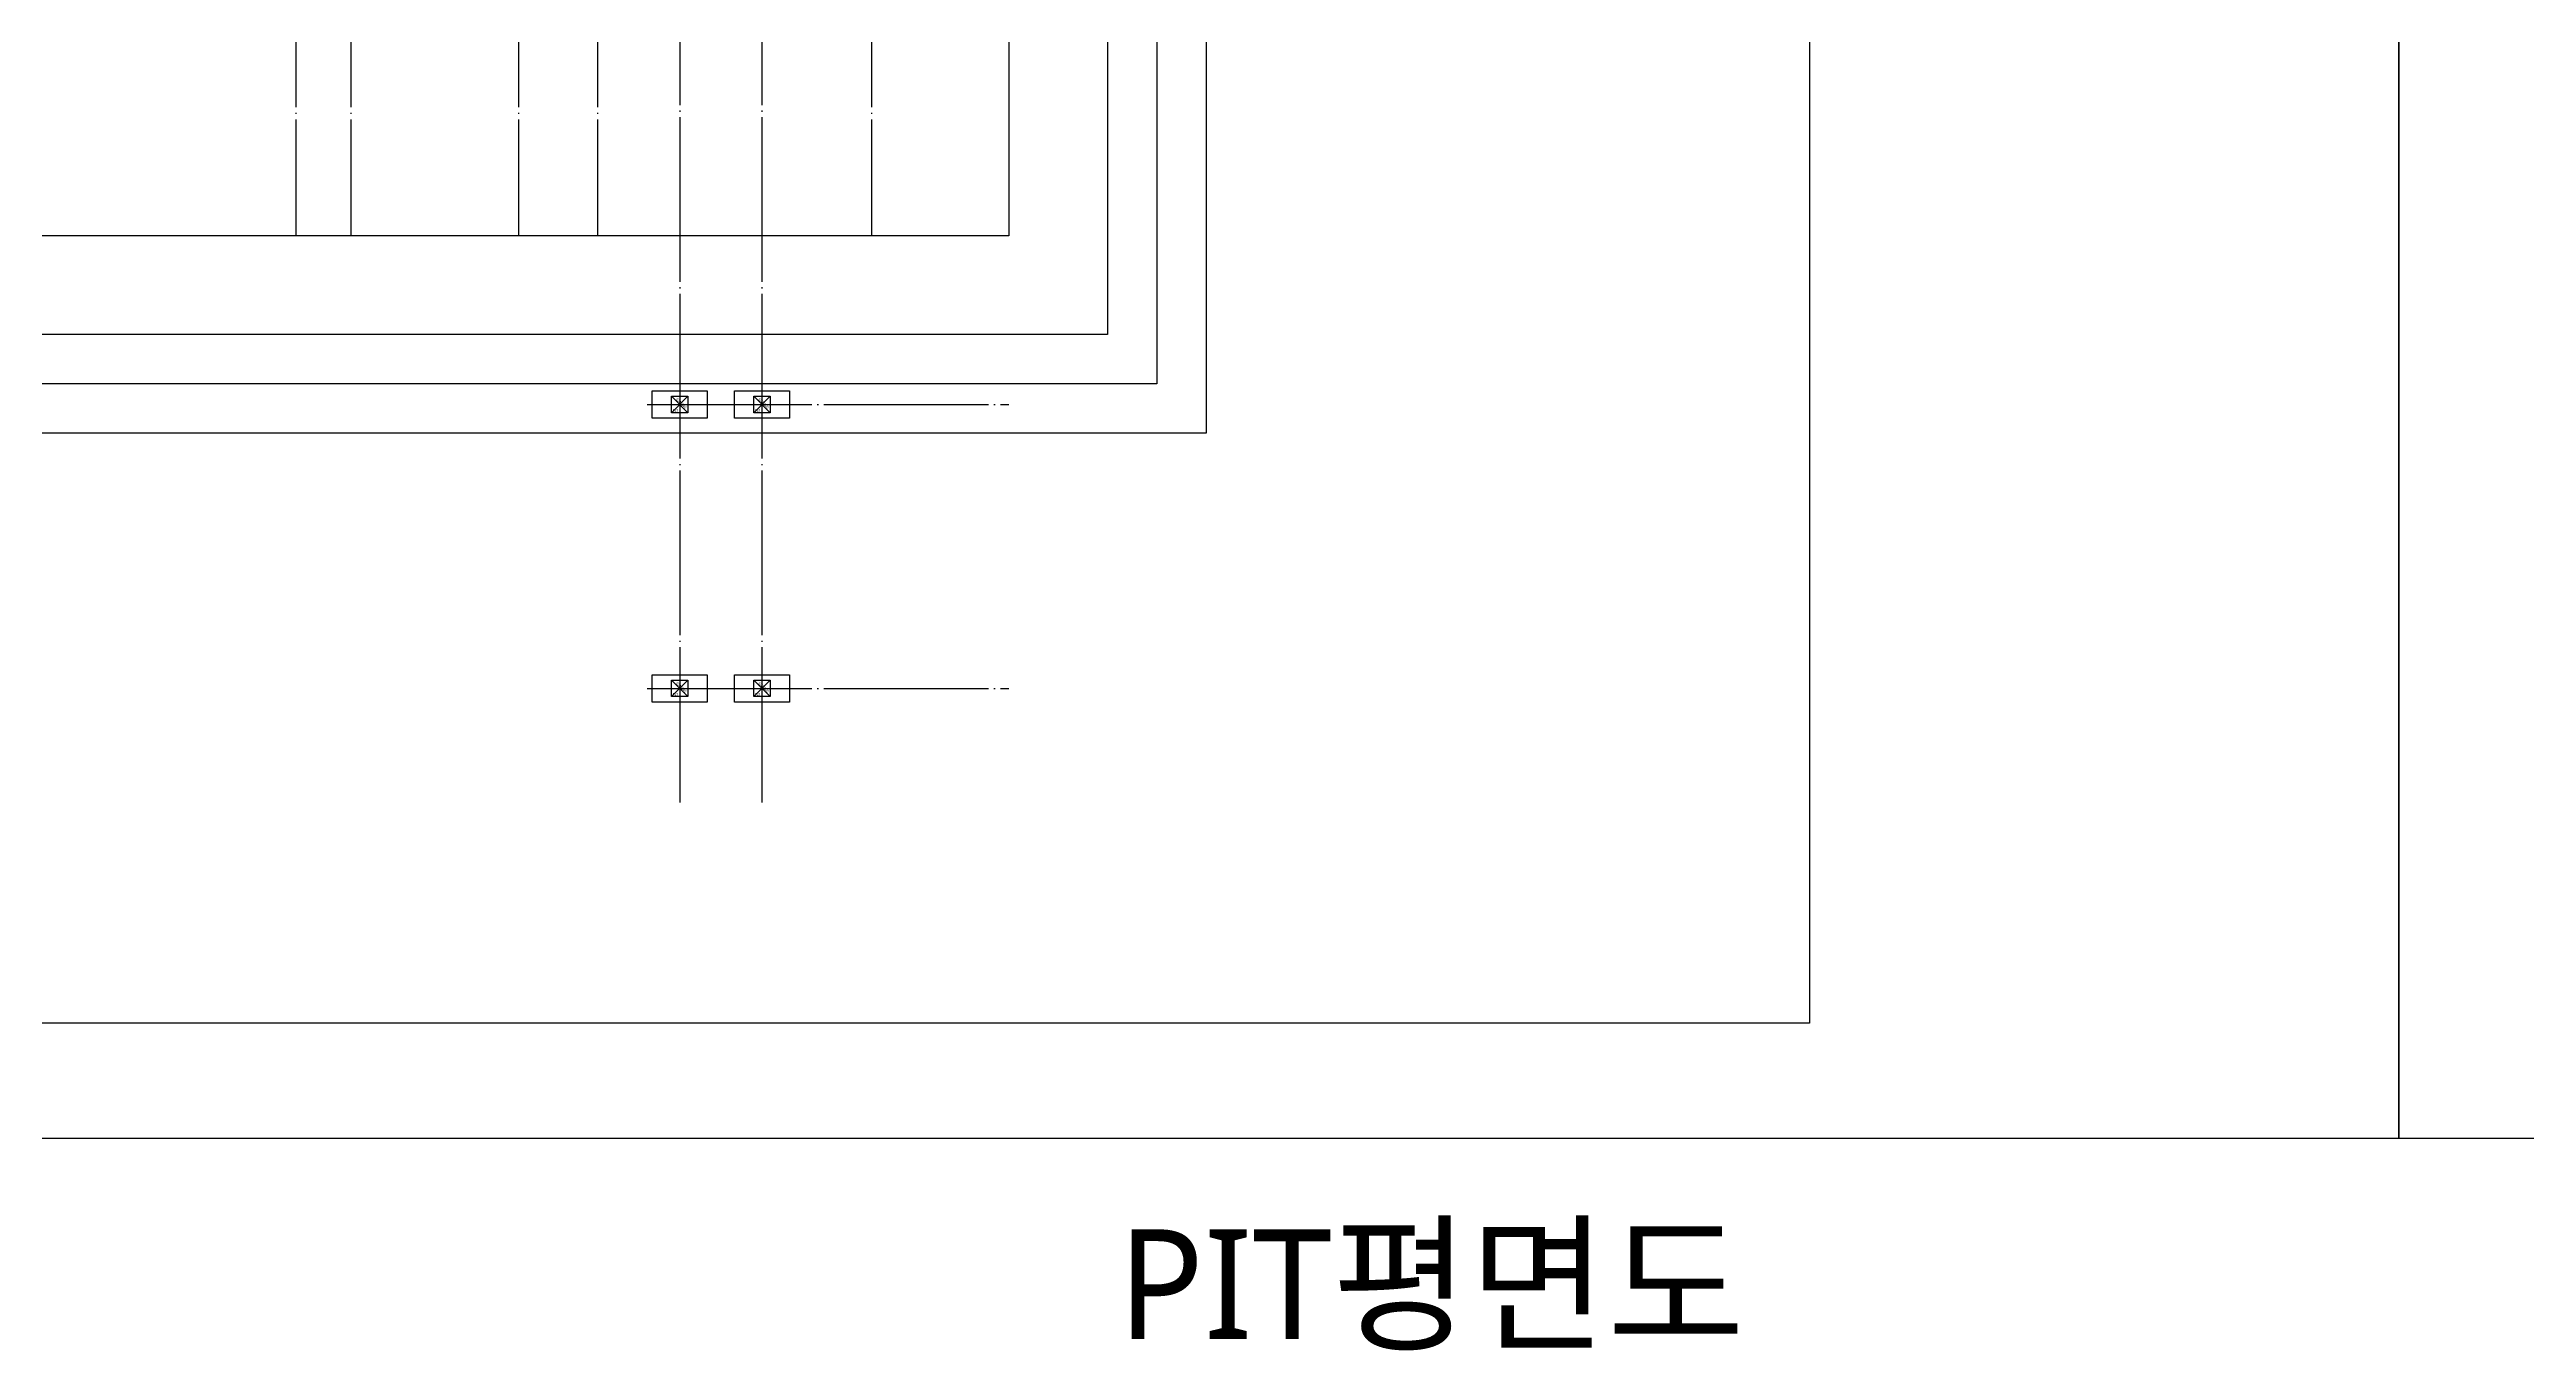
# Model space of a CAD drawing. Header units: millimetres. Extents: x -734060 to 504600, y -7739 to 118800.
# Drawn here: x -85682 to 4650, y -7728 to 39685 of the extents above; entities that cross this region are included whole.
import ezdxf
from ezdxf.enums import TextEntityAlignment as Align
from ezdxf.lldxf.tags import DXFTag

# ---------------------------------------------------------------- set-up
doc = ezdxf.new("R2010")
doc.units = ezdxf.units.MM
doc.header["$LTSCALE"] = 200
doc.linetypes.add('CEN-GAUN', pattern=[32.2, 30, -1, 0.2, -1])
doc.linetypes.add('H3', pattern=[3, 2, -1])
doc.layers.get('DEFPOINTS').update_dxf_attribs({"color": 137})
for name, color, linetype in [('0-기초', 4, 'H3'), ('CEN', 1, 'CEN-GAUN'), ('HAT-INS', 250, 'Continuous'), ('S-COL', 2, 'Continuous'), ('Slab Line', 7, 'Continuous'), ('WALL-D', 3, 'Continuous')]:
    doc.layers.add(name, color=color, linetype=linetype)
doc.styles.get("Standard").update_dxf_attribs({"font": 'malgun.ttf'})
doc.styles.add('스타일1', font='malgun.ttf')
tags = doc.linetypes.add('DH-HID2', pattern=[1.2, 0.8, -0.4]).pattern_tags.tags
tags[6:7] = [DXFTag(74, 4), DXFTag(75, 0), DXFTag(340, '0'), DXFTag(46, 1.0), DXFTag(50, 0.0), DXFTag(44, 0.0), DXFTag(45, 0.0)]
tags[4:5] = [DXFTag(74, 4), DXFTag(75, 0), DXFTag(340, '0'), DXFTag(46, 1.0), DXFTag(50, 0.0), DXFTag(44, 0.0), DXFTag(45, 0.0)]

# ---------------------------------------------------------------- blocks, each defined once
blk = doc.blocks.new('X-B-FD1')
at = {"layer": '0-기초', "color": 251, "linetype": 'DH-HID2', "ltscale": 2}
for points in [[(63000, -59650), (63000, -58650), (65000, -58650), (65000, -59650)], [(66000, -59650), (66000, -58650), (68000, -58650), (68000, -59650)], [(63000, -70000), (63000, -69000), (65000, -69000), (65000, -70000)], [(66000, -70000), (66000, -69000), (68000, -69000), (68000, -70000)]]:
    blk.add_lwpolyline(points, close=True, dxfattribs=at)
blk = doc.blocks.new('X-B1F-FDH')
at = {"layer": 'Slab Line'}
blk.add_blockref('X-B-FD1', (0, 0), dxfattribs=at)
blk = doc.blocks.new('X-CEN')
at = {"layer": 'CEN'}
for p, q in [((50000, 9200), (50000, -53000)), ((52000, 9200), (52000, -53000)), ((58125, 9200), (58125, -53000)), ((61000, 9200), (61000, -53000)), ((71000, 9200), (71000, -53000)), ((64000, -42241), (64000, -73656)), ((67000, -42241), (67000, -73656)), ((62819, -59150), (76000, -59150)), ((62819, -69500), (76000, -69500))]:
    blk.add_line(p, q, dxfattribs=at)
blk = doc.blocks.new('sheet-line')
at = {"layer": 'DEFPOINTS'}
blk.add_lwpolyline([(168200, -356400), (0, -356400), (0, -237600), (168200, -237600)], close=True, dxfattribs=at)
blk = doc.blocks.new('SS-P21')
at = {"layer": 'DEFPOINTS'}
for p, q in [((-300, 300), (300, -300)), ((-300, -300), (300, 300))]:
    blk.add_line(p, q, dxfattribs=at)
at = {"layer": 'S-COL'}
blk.add_lwpolyline([(-300, 300), (300, 300), (300, -300), (-300, -300)], close=True, dxfattribs=at)
at = {"layer": 'DEFPOINTS', "style": '스타일1'}
blk.add_text('600X600', height=90, rotation=315, dxfattribs=at).set_placement((58, 44), align=Align.MIDDLE_CENTER)
blk.add_text('P21', height=90, dxfattribs=at).set_placement((-153, -214), align=Align.MIDDLE_CENTER)
blk = doc.blocks.new('X-S-PD')
at = {"layer": 'S-COL'}
for p in [(64000, -59150), (67000, -59150), (64000, -69500), (67000, -69500)]:
    blk.add_blockref('SS-P21', p, dxfattribs=at)

msp = doc.modelspace()

# ---------------------------------------------------------------- linework, layer by layer
at = {"layer": 'DEFPOINTS'}
for points in [[(-158900, 114600), (-21500, 114600), (-21500, 4200), (-158900, 4200)], [(-43500, 25700), (-143100, 25700), (-143100, 102300), (-43500, 102300)], [(-45300, 27500), (-141300, 27500), (-141300, 100500), (-45300, 100500)], [(-47100, 29300), (-139500, 29300), (-139500, 98700), (-47100, 98700)], [(-50700, 32900), (-135900, 32900), (-135900, 95100), (-50700, 95100)]]:
    msp.add_lwpolyline(points, close=True, dxfattribs=at)

# ---------------------------------------------------------------- block references
msp.add_blockref('X-S-PD', (-126700, 85900))
at = {"layer": 'HAT-INS'}
msp.add_blockref('X-CEN', (-126700, 85900), dxfattribs=at)
at = {"layer": 'Slab Line'}
msp.add_blockref('X-B1F-FDH', (-126700, 85900), dxfattribs=at)
at = {"layer": 'WALL-D'}
for p in [(-168200, 356400), (0, 356400)]:
    msp.add_blockref('sheet-line', p, dxfattribs=at)

# ---------------------------------------------------------------- texts
at = {"layer": 'DEFPOINTS'}
msp.add_text('PIT평면도', height=4000, dxfattribs=at).set_placement((-35290.941, -5313.124), align=Align.MIDDLE_CENTER)

doc.saveas('drawing.dxf')
